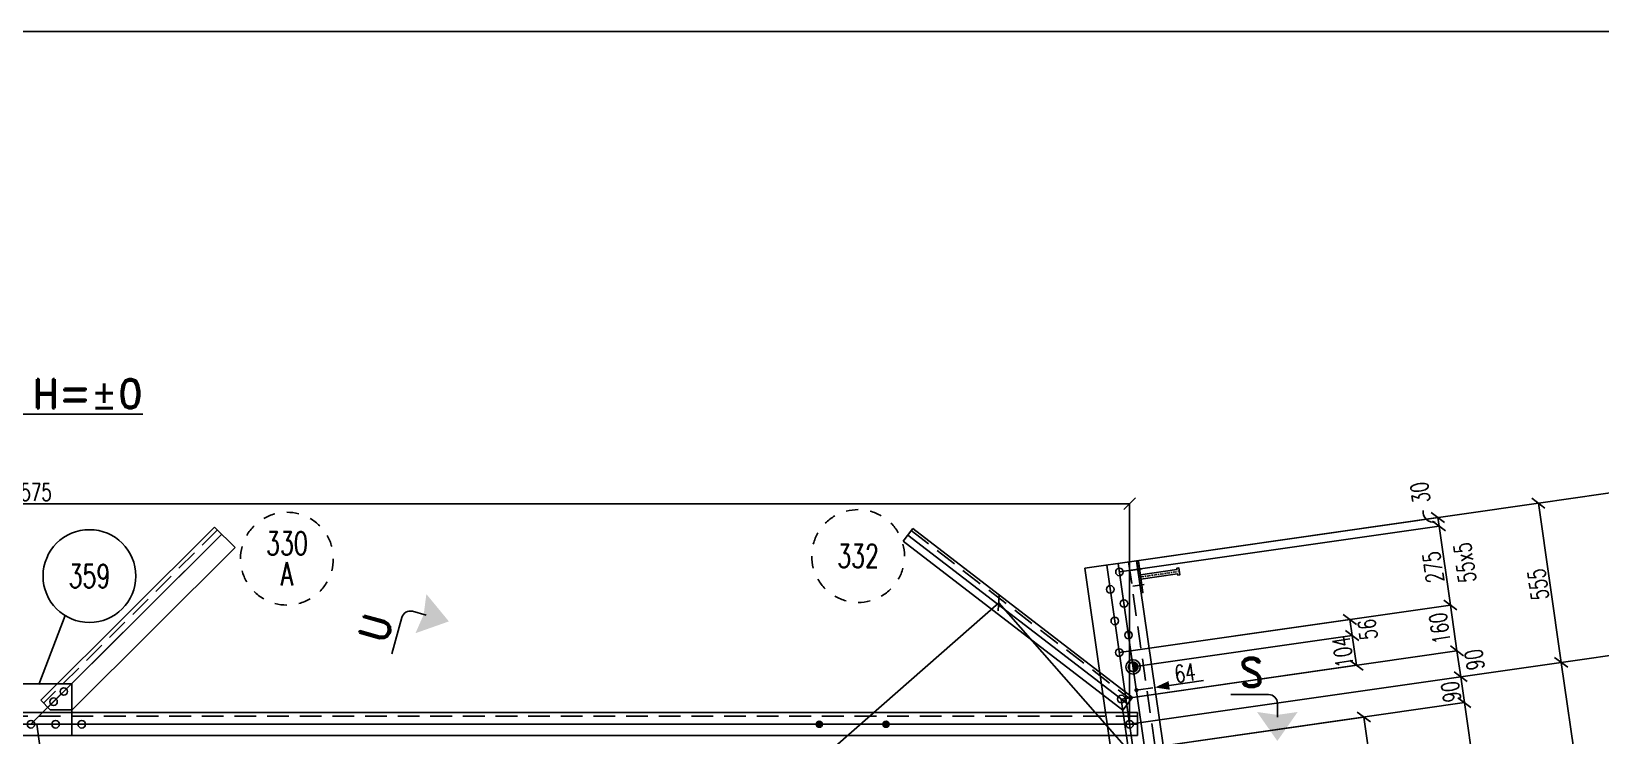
# Model space of a CAD drawing. Extents: x 142141 to 158361, y -133802 to -122322.
# Drawn here: x 147774 to 153183, y -124751 to -122322 of the extents above; entities that cross this region are included whole.
import ezdxf
from ezdxf.enums import TextEntityAlignment as Align

# ---------------------------------------------------------------- set-up
doc = ezdxf.new("R2010")
doc.units = 0
doc.header["$LTSCALE"] = 150
doc.header["$MEASUREMENT"] = 0
doc.linetypes.add('DASHDOT', pattern=[1, 0.5, -0.25, 0, -0.25])
doc.linetypes.add('DASHED', pattern=[0.75, 0.5, -0.25])
doc.layers.get('0').update_dxf_attribs({"linetype": 'CONTINUOUS'})
for name, color, linetype in [('ASSI', 6, 'CONTINUOUS'), ('BOLLINI_1', 7, 'CONTINUOUS'), ('Echelon', 3, 'CONTINUOUS'), ('FORI', 2, 'CONTINUOUS'), ('LINEA_ANG', 2, 'CONTINUOUS'), ('LINEE_PIASTRE', 2, 'CONTINUOUS'), ('LS', 7, 'CONTINUOUS'), ('LSP', 3, 'CONTINUOUS'), ('MZ', 6, 'DASHDOT'), ('QT_MAL', 7, 'CONTINUOUS'), ('QT_MPR', 7, 'CONTINUOUS'), ('QT_MSP', 7, 'CONTINUOUS'), ('TRAT-Y', 7, 'DASHED')]:
    doc.layers.add(name, color=color, linetype=linetype)
doc.styles.add('QUOTE', font='ROMANS8.SHX', dxfattribs={"width": 0.7})
doc.styles.add('RD', font='ROMAND8.SHX', dxfattribs={"width": 0.7})
doc.styles.add('RQL', font='ROMANS8.SHX', dxfattribs={"width": 0.7})
doc.styles.add('RS', font='ROMANS8.shx', dxfattribs={"width": 0.7})
doc.styles.get("Standard").update_dxf_attribs({"font": 'ROMANS8.SHX', "width": 0.7})
doc.dimstyles.new('FRECCE1', dxfattribs={"dimtxt": 60, "dimasz": 6.6667, "dimexe": 0, "dimexo": 0, "dimgap": 1, "dimtad": 1, "dimzin": 0, "dimdsep": 46, "dimtxsty": 'RS', "dimblk1": 'QUOTP', "dimblk2": 'QUOTF', "dimsah": 1, "dimcen": 0, "dimclrd": 2, "dimclre": 2, "dimclrt": 7, "dimadec": 0, "dimazin": 0, "dimtfac": 1, "dimtix": 1, "dimtmove": 2, "dimatfit": 3, "dimldrblk": 'QUOTP', "dimfxl": 1, "dimtolj": 1, "dimtzin": 0, "dimarcsym": 0})
doc.dimstyles.new('TRATTO', dxfattribs={"dimscale": 0, "dimtxt": 60, "dimasz": 40, "dimexe": 0, "dimexo": 0, "dimgap": 10, "dimtad": 1, "dimrnd": 0.5, "dimdsep": 46, "dimtxsty": 'RS', "dimblk1": 'OBLIQUE', "dimblk2": 'OBLIQUE', "dimsah": 1, "dimcen": 0.09, "dimclrd": 2, "dimclre": 2, "dimclrt": 7, "dimadec": 0, "dimazin": 0, "dimtfac": 1, "dimtix": 1, "dimtmove": 2, "dimatfit": 3, "dimfxl": 1, "dimtolj": 1, "dimtzin": 0, "dimarcsym": 0})

# ---------------------------------------------------------------- blocks, each defined once
blk = doc.blocks.new('16')
blk.add_circle((0, 0), 1)
blk = doc.blocks.new('ASSE98')
blk.add_line((0, 0), (1, 0))
at = {"color": 7, "style": 'QUOTE', "width": 0.5, "flags": 1}
for tag, p in [('TI', (1.38308, 6.82731)), ('DI_S', (1.38308, 6.42178)), ('D_S', (1.38308, 6.02092)), ('E_S', (1.38308, 5.68065)), ('NFORI', (1.36454, 5.29792)), ('ALAR', (1.36349, 4.93246)), ('FAM', (1.3775, 4.54645)), ('ALA', (1.38308, 4.19257)), ('DISP2', (1.38308, 3.84971)), ('DISP1', (1.38308, 3.50686)), ('PINZAF', (1.38308, 3.164)), ('PINZAI', (1.38308, 2.82114)), ('TRP', (1.38308, 2.47829)), ('NP', (1.38308, 2.13543)), ('SV', (1.38308, 1.79257)), ('PESO', (1.38308, 1.44971)), ('QUA', (1.38308, 1.10686)), ('LUN', (1.38308, 0.764)), ('PROF', (1.38308, 0.42114)), ('POS', (1.38308, 0.07829))]:
    blk.add_attdef(tag, p, '', height=0.2, dxfattribs=at)
at = {"color": 7, "flags": 1}
for tag, p in [('LAV1', (3.07431, 6.82847)), ('LAV2', (3.07431, 6.49513)), ('LAV3', (3.07431, 6.1618)), ('LAV4', (3.07431, 5.82847)), ('LAV5', (3.07431, 5.49513)), ('LAV6', (3.07431, 5.1618)), ('LAV7', (3.07431, 4.82847)), ('LAV8', (3.07431, 4.49513)), ('LAV9', (3.07431, 4.1618)), ('LAV10', (3.07431, 3.82847))]:
    blk.add_attdef(tag, p, '', height=0.2, dxfattribs=at)
blk = doc.blocks.new('P20')
at = {"color": 0}
for p, q in [((0, 0.98), (0.02, 1)), ((0, 0.94), (0.06, 1)), ((1, -0.01), (0, 0.99)), ((0, 0.89), (0.1, 0.99)), ((0, 0.85), (0.14, 0.99)), ((0, 0.8), (0.18, 0.98)), ((0, 0.76), (0.22, 0.98)), ((0, 0.71), (0.25, 0.97)), ((0, 0.67), (0.29, 0.96)), ((1, -0.05), (0, 0.95)), ((0, 0.62), (0.32, 0.95)), ((0, 0.58), (0.36, 0.93)), ((0, 0.53), (0.39, 0.92)), ((0, 0.49), (0.42, 0.91)), ((1, -0.09), (0, 0.9)), ((0, 0.44), (0.45, 0.89)), ((0, 0.4), (0.48, 0.88)), ((0.99, -0.13), (0, 0.86)), ((0, 0.35), (0.51, 0.86)), ((0, 0.31), (0.54, 0.84)), ((0, 0.26), (0.56, 0.83)), ((0.99, -0.17), (0, 0.81)), ((0, 0.22), (0.59, 0.81)), ((0, 0.17), (0.61, 0.79)), ((0.98, -0.21), (0, 0.77)), ((0, 0.13), (0.64, 0.77)), ((0, 0.08), (0.66, 0.75)), ((0, 0.04), (0.69, 0.73)), ((0.97, -0.25), (0, 0.72)), ((0, -0.01), (0.71, 0.7)), ((0.96, -0.28), (0, 0.68)), ((0, -0.05), (0.73, 0.68)), ((0, -0.1), (0.75, 0.66)), ((0.95, -0.32), (0, 0.63)), ((0, -0.14), (0.77, 0.63)), ((0, -0.19), (0.79, 0.61)), ((0.94, -0.35), (0, 0.59)), ((0, -0.23), (0.81, 0.58)), ((0, -0.28), (0.83, 0.56)), ((0.92, -0.38), (0, 0.54)), ((0, -0.32), (0.85, 0.53)), ((0.91, -0.41), (0, 0.5)), ((0, -0.36), (0.87, 0.5)), ((0, -0.41), (0.88, 0.47)), ((0.9, -0.44), (0, 0.45)), ((0, -0.45), (0.9, 0.44)), ((0.88, -0.47), (0, 0.41)), ((0, -0.5), (0.91, 0.41)), ((0, -0.54), (0.92, 0.38)), ((0.87, -0.5), (0, 0.36)), ((0, -0.59), (0.94, 0.35)), ((0.85, -0.53), (0, 0.32)), ((0, -0.63), (0.95, 0.31)), ((0, -0.68), (0.96, 0.28)), ((0.83, -0.56), (0, 0.27)), ((0, -0.72), (0.97, 0.25)), ((0.81, -0.58), (0, 0.23)), ((0, -0.77), (0.98, 0.21)), ((0.79, -0.61), (0, 0.18)), ((0, -0.81), (0.99, 0.17)), ((0.77, -0.63), (0, 0.14)), ((0, -0.86), (0.99, 0.13)), ((0.75, -0.66), (0, 0.09)), ((0, -0.9), (1, 0.09)), ((0.73, -0.68), (0, 0.05)), ((0, -0.95), (1, 0.05)), ((0.71, -0.7), (0, 0.01)), ((0, -0.99), (1, 0.01)), ((1, 0.04), (0.04, 1)), ((1, 0.09), (0.09, 1)), ((0.99, 0.14), (0.14, 0.99)), ((0.98, 0.19), (0.19, 0.98)), ((0.97, 0.25), (0.25, 0.97)), ((0.95, 0.31), (0.31, 0.95)), ((0.92, 0.38), (0.38, 0.92)), ((0.88, 0.47), (0.47, 0.88)), ((0.81, 0.59), (0.59, 0.81)), ((0.69, -0.73), (0, -0.04)), ((0.66, -0.75), (0, -0.08)), ((0.64, -0.77), (0, -0.13)), ((0.61, -0.79), (0, -0.17)), ((0.59, -0.81), (0, -0.22)), ((0.56, -0.83), (0, -0.26)), ((0.54, -0.84), (0, -0.31)), ((0.51, -0.86), (0, -0.35)), ((0.48, -0.88), (0, -0.4)), ((0.45, -0.89), (0, -0.44)), ((0.42, -0.91), (0, -0.49)), ((0.39, -0.92), (0, -0.53)), ((0.36, -0.93), (0, -0.58)), ((0.32, -0.95), (0, -0.62)), ((0.29, -0.96), (0, -0.67)), ((0.25, -0.97), (0, -0.71)), ((0.22, -0.98), (0, -0.76)), ((0.18, -0.98), (0, -0.8)), ((0.14, -0.99), (0, -0.85)), ((0.1, -0.99), (0, -0.89)), ((0.04, -1), (1, -0.04)), ((0.09, -1), (1, -0.09)), ((0.14, -0.99), (0.99, -0.14)), ((0.19, -0.98), (0.98, -0.19)), ((0.25, -0.97), (0.97, -0.25)), ((0.31, -0.95), (0.95, -0.31)), ((0.38, -0.92), (0.92, -0.38)), ((0.47, -0.88), (0.88, -0.47)), ((0.59, -0.81), (0.81, -0.59))]:
    blk.add_line(p, q, dxfattribs=at)
for radius in [1.5, 1]:
    blk.add_circle((0, 0), radius)
blk = doc.blocks.new('A$C6E393FD9')
at = {"layer": 'Echelon'}
blk.add_lwpolyline([(2.5, 0), (0, 19.8), (168.6, 41.4), (167.9, 47.2), (177.8, 48.5), (181.8, 17.1), (171.9, 15.8), (171.2, 21.6), (2.5, 0)], close=True, dxfattribs=at)
at = {"layer": 'MZ', "ltscale": 0.2}
blk.add_line((1.3, 9.9), (179.8, 32.8), dxfattribs=at)
blk = doc.blocks.new('QUOTP')
at = {"layer": 'ASSI', "color": 2, "const_width": 1.07}
blk.add_lwpolyline([(-0.53, 0, 1), (0.53, 0, 1)], format="xyb", close=True, dxfattribs=at)
blk = doc.blocks.new('QUOTF')
at = {"layer": 'LS', "color": 2}
blk.add_line((7.5, 0), (25.5, 0), dxfattribs=at)
blk.add_solid([(7.5, 2.25), (0, 0), (7.5, -2.25)], dxfattribs=at)
blk = doc.blocks.new('*D135')
at = {"layer": 'QT_MAL', "color": 2, "lineweight": -2, "transparency": 16777216}
for p, q in [((151583.2, -124593.7), (151583.2, -124593.7)), ((151589.8, -124592.7), (151640, -124585.5)), ((151646.6, -124584.6), (151646.6, -124584.6))]:
    blk.add_line(p, q, dxfattribs=at)
at = {"layer": 'QT_MAL', "color": 2, "lineweight": -2, "transparency": 16777216, "xscale": 6.6667, "yscale": 6.6667, "zscale": 6.6667}
for name, p, rotation in [('QUOTF', (151646.6, -124584.6), 8.166139302354292), ('QUOTP', (151583.2, -124593.7), 188.1661393023543)]:
    blk.add_blockref(name, p, dxfattribs=dict(at, rotation=rotation))
at = {"layer": 'QT_MAL', "color": 7, "transparency": 16777216, "insert": (151750.8, -124534.7), "char_height": 60, "attachment_point": 5, "rotation": 8.1661, "style": 'RS'}
blk.add_mtext('\\A1;64', dxfattribs=at)
blk = doc.blocks.new('_OBLIQUE')
at = {"color": 0, "linetype": 'ByBlock'}
blk.add_line((-0.5, -0.5), (0.5, 0.5), dxfattribs=at)
blk = doc.blocks.new('*D19')
at = {"layer": 'QT_MPR', "color": 2, "lineweight": -2, "transparency": 16777216}
for p, q in [((151559.7, -124711.4), (153047.5, -124497.9)), ((153047.5, -124497.9), (153264.6, -126011.3)), ((151761, -126227.1), (153264.6, -126011.3))]:
    blk.add_line(p, q, dxfattribs=at)
at = {"layer": 'QT_MPR', "color": 2, "lineweight": -2, "transparency": 16777216, "xscale": 40, "yscale": 40, "zscale": 40}
for p, rotation in [((153047.5, -124497.9), 98.1661393023543), ((153264.6, -126011.3), 278.1661393023543)]:
    blk.add_blockref('_OBLIQUE', p, dxfattribs=dict(at, rotation=rotation))
at = {"layer": 'QT_MPR', "color": 7, "transparency": 16777216, "insert": (153116.4, -125260.3), "char_height": 60, "attachment_point": 5, "rotation": 98.1661, "style": 'RS'}
blk.add_mtext('\\A1;1529', dxfattribs=at)
blk = doc.blocks.new('*D21')
at = {"layer": 'QT_MPR', "color": 2, "lineweight": -2, "transparency": 16777216}
for p, q in [((151524.7, -124186.2), (152626.5, -124028.1)), ((151583.9, -124147.8), (152622.2, -123998.8)), ((152622.2, -123998.8), (152626.5, -124028.1))]:
    blk.add_line(p, q, dxfattribs=at)
at = {"layer": 'QT_MPR', "color": 2, "lineweight": -2, "transparency": 16777216, "xscale": 40, "yscale": 40, "zscale": 40}
for p, rotation in [((152622.2, -123998.8), 98.1661393023543), ((152626.5, -124028.1), 278.1661393023543)]:
    blk.add_blockref('_OBLIQUE', p, dxfattribs=dict(at, rotation=rotation))
at = {"layer": 'QT_MPR', "color": 7, "transparency": 16777216, "insert": (152561.6, -123912.5), "char_height": 60, "attachment_point": 5, "rotation": 98.1661, "style": 'RS'}
blk.add_mtext('\\A1;30', dxfattribs=at)
blk = doc.blocks.new('*D22')
at = {"layer": 'QT_MPR', "color": 2, "lineweight": -2, "transparency": 16777216}
for p, q in [((151524.7, -124186.2), (152626.5, -124028.1)), ((152626.5, -124028.1), (152665.5, -124300.3)), ((151524.2, -124464.1), (152665.5, -124300.3))]:
    blk.add_line(p, q, dxfattribs=at)
at = {"layer": 'QT_MPR', "color": 2, "lineweight": -2, "transparency": 16777216, "xscale": 40, "yscale": 40, "zscale": 40}
for p, rotation in [((152626.5, -124028.1), 98.1661393023543), ((152665.5, -124300.3), 278.1661393023543)]:
    blk.add_blockref('_OBLIQUE', p, dxfattribs=dict(at, rotation=rotation))
at = {"layer": 'QT_MPR', "color": 7, "transparency": 16777216, "insert": (152715.3, -124154.3), "char_height": 60, "attachment_point": 5, "rotation": 98.1661, "style": 'RS'}
blk.add_mtext('\\A1;55x5', dxfattribs=at)
blk = doc.blocks.new('*D23')
at = {"layer": 'QT_MPR', "color": 2, "lineweight": -2, "transparency": 16777216}
for p, q in [((151524.7, -124186.2), (152626.5, -124028.1)), ((152626.5, -124028.1), (152665.5, -124300.3)), ((151524.2, -124464.1), (152665.5, -124300.3))]:
    blk.add_line(p, q, dxfattribs=at)
at = {"layer": 'QT_MPR', "color": 2, "lineweight": -2, "transparency": 16777216, "xscale": 40, "yscale": 40, "zscale": 40}
for p, rotation in [((152626.5, -124028.1), 98.1661393023543), ((152665.5, -124300.3), 278.1661393023543)]:
    blk.add_blockref('_OBLIQUE', p, dxfattribs=dict(at, rotation=rotation))
at = {"layer": 'QT_MPR', "color": 7, "transparency": 16777216, "insert": (152606.4, -124169.9), "char_height": 60, "attachment_point": 5, "rotation": 98.1661, "style": 'RS'}
blk.add_mtext('\\A1;275', dxfattribs=at)
blk = doc.blocks.new('*D24')
at = {"layer": 'QT_MPR', "color": 2, "lineweight": -2, "transparency": 16777216}
for p, q in [((151524.2, -124464.1), (152665.5, -124300.3)), ((152665.5, -124300.3), (152688.2, -124458.5)), ((151531.1, -124624.6), (152688.2, -124458.5))]:
    blk.add_line(p, q, dxfattribs=at)
at = {"layer": 'QT_MPR', "color": 2, "lineweight": -2, "transparency": 16777216, "xscale": 40, "yscale": 40, "zscale": 40}
for p, rotation in [((152665.5, -124300.3), 98.1661393023543), ((152688.2, -124458.5), 278.1661393023543)]:
    blk.add_blockref('_OBLIQUE', p, dxfattribs=dict(at, rotation=rotation))
at = {"layer": 'QT_MPR', "color": 7, "transparency": 16777216, "insert": (152628.7, -124380.7), "char_height": 60, "attachment_point": 5, "rotation": 98.1661, "style": 'RS'}
blk.add_mtext('\\A1;160', dxfattribs=at)
blk = doc.blocks.new('*D25')
at = {"layer": 'QT_MPR', "color": 2, "lineweight": -2, "transparency": 16777216}
for p, q in [((151531.1, -124624.6), (152688.2, -124458.5)), ((152688.2, -124458.5), (152701, -124547.6)), ((151559.7, -124711.4), (152701, -124547.6))]:
    blk.add_line(p, q, dxfattribs=at)
at = {"layer": 'QT_MPR', "color": 2, "lineweight": -2, "transparency": 16777216, "xscale": 40, "yscale": 40, "zscale": 40}
for p, rotation in [((152688.2, -124458.5), 98.1661393023543), ((152701, -124547.6), 278.1661393023543)]:
    blk.add_blockref('_OBLIQUE', p, dxfattribs=dict(at, rotation=rotation))
at = {"layer": 'QT_MPR', "color": 7, "transparency": 16777216, "insert": (152748.8, -124488.7), "char_height": 60, "attachment_point": 5, "rotation": 98.1661, "style": 'RS'}
blk.add_mtext('\\A1;90', dxfattribs=at)
blk = doc.blocks.new('*D26')
at = {"layer": 'QT_MPR', "color": 2, "lineweight": -2, "transparency": 16777216}
for p, q in [((151559.7, -124711.4), (152701, -124547.6)), ((152701, -124547.6), (152713.8, -124636.7)), ((151556.6, -124802.8), (152713.8, -124636.7))]:
    blk.add_line(p, q, dxfattribs=at)
at = {"layer": 'QT_MPR', "color": 2, "lineweight": -2, "transparency": 16777216, "xscale": 40, "yscale": 40, "zscale": 40}
for p, rotation in [((152701, -124547.6), 98.1661393023543), ((152713.8, -124636.7), 278.1661393023543)]:
    blk.add_blockref('_OBLIQUE', p, dxfattribs=dict(at, rotation=rotation))
at = {"layer": 'QT_MPR', "color": 7, "transparency": 16777216, "insert": (152667.7, -124599.3), "char_height": 60, "attachment_point": 5, "rotation": 98.1661, "style": 'RS'}
blk.add_mtext('\\A1;90', dxfattribs=at)
blk = doc.blocks.new('*D27')
at = {"layer": 'QT_MPR', "color": 2, "lineweight": -2, "transparency": 16777216}
for p, q in [((151556.6, -124802.8), (152713.8, -124636.7)), ((152713.8, -124636.7), (152918.2, -126061)), ((151761, -126227.1), (152918.2, -126061))]:
    blk.add_line(p, q, dxfattribs=at)
at = {"layer": 'QT_MPR', "color": 2, "lineweight": -2, "transparency": 16777216, "xscale": 40, "yscale": 40, "zscale": 40}
for p, rotation in [((152713.8, -124636.7), 98.1661393023543), ((152918.2, -126061), 278.1661393023543)]:
    blk.add_blockref('_OBLIQUE', p, dxfattribs=dict(at, rotation=rotation))
at = {"layer": 'QT_MPR', "color": 7, "transparency": 16777216, "insert": (152776.4, -125354.5), "char_height": 60, "attachment_point": 5, "rotation": 98.1661, "style": 'RS'}
blk.add_mtext('\\A1;1439', dxfattribs=at)
blk = doc.blocks.new('*D33')
at = {"layer": 'QT_MSP', "color": 2, "lineweight": -2, "transparency": 16777216}
for p, q in [((151524.2, -124464.1), (152319.1, -124350)), ((152319.1, -124350), (152327, -124405.3)), ((151571.7, -124513.7), (152327, -124405.3))]:
    blk.add_line(p, q, dxfattribs=at)
at = {"layer": 'QT_MSP', "color": 2, "lineweight": -2, "transparency": 16777216, "xscale": 40, "yscale": 40, "zscale": 40}
for p, rotation in [((152319.1, -124350), 98.1661393023543), ((152327, -124405.3), 278.1661393023543)]:
    blk.add_blockref('_OBLIQUE', p, dxfattribs=dict(at, rotation=rotation))
at = {"layer": 'QT_MSP', "color": 7, "transparency": 16777216, "insert": (152380.6, -124384.8), "char_height": 60, "attachment_point": 5, "rotation": 98.1661, "style": 'RS'}
blk.add_mtext('\\A1;56', dxfattribs=at)
blk = doc.blocks.new('*D34')
at = {"layer": 'QT_MSP', "color": 2, "lineweight": -2, "transparency": 16777216}
for p, q in [((151571.7, -124513.7), (152327, -124405.3)), ((152327, -124405.3), (152341.8, -124508.2)), ((151531.1, -124624.6), (152341.8, -124508.2))]:
    blk.add_line(p, q, dxfattribs=at)
at = {"layer": 'QT_MSP', "color": 2, "lineweight": -2, "transparency": 16777216, "xscale": 40, "yscale": 40, "zscale": 40}
for p, rotation in [((152327, -124405.3), 98.1661393023543), ((152341.8, -124508.2), 278.1661393023543)]:
    blk.add_blockref('_OBLIQUE', p, dxfattribs=dict(at, rotation=rotation))
at = {"layer": 'QT_MSP', "color": 7, "transparency": 16777216, "insert": (152294.8, -124462.5), "char_height": 60, "attachment_point": 5, "rotation": 98.1661, "style": 'RS'}
blk.add_mtext('\\A1;104', dxfattribs=at)
blk = doc.blocks.new('*D35')
at = {"layer": 'QT_MSP', "color": 2, "lineweight": -2, "transparency": 16777216}
for p, q in [((151556.6, -124802.8), (152367.3, -124686.4)), ((152367.3, -124686.4), (152409.4, -124979.4)), ((151654.1, -125087.8), (152409.4, -124979.4))]:
    blk.add_line(p, q, dxfattribs=at)
at = {"layer": 'QT_MSP', "color": 2, "lineweight": -2, "transparency": 16777216, "xscale": 40, "yscale": 40, "zscale": 40}
for p, rotation in [((152367.3, -124686.4), 98.1661393023543), ((152409.4, -124979.4), 278.1661393023543)]:
    blk.add_blockref('_OBLIQUE', p, dxfattribs=dict(at, rotation=rotation))
at = {"layer": 'QT_MSP', "color": 7, "transparency": 16777216, "insert": (152348.8, -124838.6), "char_height": 60, "attachment_point": 5, "rotation": 98.1661, "style": 'RS'}
blk.add_mtext('\\A1;296', dxfattribs=at)
blk = doc.blocks.new('*D40')
at = {"layer": 'LS', "color": 2, "lineweight": -2, "transparency": 16777216}
for p, q in [((151583.9, -124147.8), (152968.7, -123949.1)), ((153047.5, -124497.9), (152968.7, -123949.1)), ((151559.7, -124711.4), (153047.5, -124497.9))]:
    blk.add_line(p, q, dxfattribs=at)
at = {"layer": 'LS', "color": 2, "lineweight": -2, "transparency": 16777216, "xscale": 40, "yscale": 40, "zscale": 40}
for p, rotation in [((152968.7, -123949.1), 98.1661393023543), ((153047.5, -124497.9), 278.1661393023543)]:
    blk.add_blockref('_OBLIQUE', p, dxfattribs=dict(at, rotation=rotation))
at = {"layer": 'LS', "color": 7, "transparency": 16777216, "insert": (152968.5, -124229.2), "char_height": 60, "attachment_point": 5, "rotation": 98.1661, "style": 'RS'}
blk.add_mtext('\\A1;555', dxfattribs=at)
blk = doc.blocks.new('*D69')
at = {"layer": 'QT_MPR', "color": 2, "lineweight": -2, "transparency": 16777216}
for p, q in [((149507.3, -125697.9), (151108.6, -124292.4)), ((151556.6, -124802.8), (151108.6, -124292.4)), ((149971.8, -126227.1), (149507.3, -125697.9))]:
    blk.add_line(p, q, dxfattribs=at)
at = {"layer": 'QT_MPR', "color": 2, "lineweight": -2, "transparency": 16777216, "xscale": 40, "yscale": 40, "zscale": 40}
for p, rotation in [((151108.6, -124292.4), 41.27462659253668), ((149507.3, -125697.9), 221.2746265925367)]:
    blk.add_blockref('_OBLIQUE', p, dxfattribs=dict(at, rotation=rotation))
at = {"layer": 'QT_MPR', "color": 7, "transparency": 16777216, "insert": (150281.6, -124965.1), "char_height": 60, "attachment_point": 5, "rotation": 41.2746, "style": 'RS'}
blk.add_mtext('\\A1;2131', dxfattribs=at)
blk = doc.blocks.new('xxx')
blk.add_circle((0, 0), 8)
at = {"color": 3, "style": 'RQL', "width": 0.7}
blk.add_attdef('POS', text='', height=4, dxfattribs=at).set_placement((0, 0), align=Align.MIDDLE)
at = {"style": 'RQL', "width": 0.7, "flags": 1}
for tag, p in [('POS1', (-0.39, -5.42)), ('TIPO', (-0.39, -8.66))]:
    blk.add_attdef(tag, p, '', height=2, dxfattribs=at)
blk = doc.blocks.new('*D71')
at = {"layer": 'LS', "color": 2, "lineweight": -2, "transparency": 16777216}
for p, q in [((143985.2, -124711.4), (143985.2, -123951)), ((143985.2, -123951), (151559.7, -123951)), ((151559.7, -124711.4), (151559.7, -123951))]:
    blk.add_line(p, q, dxfattribs=at)
at = {"layer": 'LS', "color": 2, "lineweight": -2, "transparency": 16777216, "xscale": 40, "yscale": 40, "zscale": 40, "rotation": 180}
blk.add_blockref('_OBLIQUE', (143985.2, -123951), dxfattribs=at)
at = {"layer": 'LS', "color": 2, "lineweight": -2, "transparency": 16777216, "xscale": 40, "yscale": 40, "zscale": 40}
blk.add_blockref('_OBLIQUE', (151559.7, -123951), dxfattribs=at)
at = {"layer": 'LS', "color": 7, "transparency": 16777216, "insert": (147772.4, -123911), "char_height": 60, "attachment_point": 5, "style": 'RS'}
blk.add_mtext('\\A1;7575', dxfattribs=at)
blk = doc.blocks.new('zzz')
at = {"linetype": 'Continuous'}
for start, end in [(120, 135), (90, 105), (60, 75), (30, 45), (150, 165), (180, 195), (0, 15), (330, 345), (210, 225), (240, 255), (270, 285), (300, 315)]:
    blk.add_arc((0, 0), 8, start, end, dxfattribs=at)
at = {"color": 3, "style": 'RQL', "width": 0.7}
blk.add_attdef('POS1', text='', height=4, dxfattribs=at).set_placement((0, 0), align=Align.MIDDLE)
at = {"style": 'RQL', "width": 0.7, "flags": 1}
blk.add_attdef('TIPO', (0, -8), '', height=3, dxfattribs=at)
blk = doc.blocks.new('www')
at = {"linetype": 'Continuous'}
for start, end in [(120, 135), (90, 105), (60, 75), (30, 45), (150, 165), (180, 195), (0, 15), (330, 345), (210, 225), (240, 255), (270, 285), (300, 315)]:
    blk.add_arc((0, 0), 8, start, end, dxfattribs=at)
at = {"color": 3, "style": 'RQL', "width": 0.7}
for tag, p in [('POS3', (0, 0.65)), ('POS2', (0, -4.63))]:
    blk.add_attdef(tag, text='', height=4, dxfattribs=at).set_placement(p, align=Align.CENTER)
at = {"style": 'RQL', "width": 0.7, "flags": 1}
blk.add_attdef('TIPO', text='', height=3, dxfattribs=at).set_placement((0, 0), align=Align.MIDDLE_CENTER)
blk = doc.blocks.new('12')
at = {"color": 0}
for p, q in [((-1, 0.06), (-0.06, 1)), ((-1, 0.01), (-0.01, 1)), ((-1, -0.03), (0.03, 1)), ((-1, -0.07), (0.07, 1)), ((0.09, -1), (-1, 0.09)), ((0.05, -1), (-1, 0.05)), ((0, -1), (-1, 0)), ((-0.99, 0.16), (-0.16, 0.99)), ((-0.99, 0.11), (-0.11, 0.99)), ((-0.99, -0.11), (0.11, 0.99)), ((-0.99, -0.15), (0.15, 0.99)), ((0.17, -0.99), (-0.99, 0.17)), ((0.13, -0.99), (-0.99, 0.13)), ((-0.98, 0.22), (-0.22, 0.98)), ((-0.98, -0.19), (0.19, 0.98)), ((0.21, -0.98), (-0.98, 0.21)), ((-0.97, -0.23), (0.23, 0.97)), ((0.24, -0.97), (-0.97, 0.24)), ((-0.96, 0.28), (-0.28, 0.96)), ((-0.96, -0.27), (0.27, 0.96)), ((0.28, -0.96), (-0.96, 0.28)), ((-0.95, -0.3), (0.3, 0.95)), ((0.31, -0.95), (-0.95, 0.31)), ((-0.94, 0.34), (-0.34, 0.94)), ((-0.94, -0.33), (0.33, 0.94)), ((0.35, -0.94), (-0.94, 0.35)), ((-0.93, -0.37), (0.37, 0.93)), ((0.38, -0.93), (-0.93, 0.38)), ((-0.92, -0.4), (0.4, 0.92)), ((-0.91, 0.42), (-0.42, 0.91)), ((0.41, -0.91), (-0.91, 0.41)), ((-0.9, -0.43), (0.43, 0.9)), ((0.44, -0.9), (-0.9, 0.44)), ((-0.89, -0.46), (0.46, 0.89)), ((0.47, -0.88), (-0.88, 0.47)), ((-0.87, -0.49), (0.49, 0.87)), ((0.5, -0.87), (-0.87, 0.5)), ((-0.86, 0.52), (-0.52, 0.86)), ((-0.86, -0.52), (0.52, 0.86)), ((0.53, -0.85), (-0.85, 0.53)), ((-0.84, -0.54), (0.54, 0.84)), ((0.55, -0.83), (-0.83, 0.55)), ((-0.82, -0.57), (0.57, 0.82)), ((0.58, -0.81), (-0.81, 0.58)), ((-0.8, -0.6), (0.6, 0.8)), ((0.61, -0.79), (-0.79, 0.61)), ((-0.78, -0.62), (0.62, 0.78)), ((0.63, -0.78), (-0.78, 0.63)), ((-0.76, -0.65), (0.65, 0.76)), ((0.66, -0.75), (-0.75, 0.66)), ((-0.74, -0.67), (0.67, 0.74)), ((0.68, -0.73), (-0.73, 0.68)), ((-0.72, -0.69), (0.69, 0.72)), ((0.7, -0.71), (-0.71, 0.7)), ((-0.7, -0.72), (0.72, 0.7)), ((0.73, -0.69), (-0.69, 0.73)), ((0.75, -0.67), (-0.67, 0.75)), ((-0.67, -0.74), (0.74, 0.67)), ((-0.65, -0.76), (0.76, 0.65)), ((0.77, -0.64), (-0.64, 0.77)), ((-0.63, -0.78), (0.78, 0.63)), ((0.79, -0.62), (-0.62, 0.79)), ((-0.6, -0.8), (0.8, 0.6)), ((0.81, -0.59), (-0.59, 0.81)), ((-0.57, -0.82), (0.82, 0.57)), ((0.83, -0.56), (-0.56, 0.83)), ((-0.55, -0.84), (0.84, 0.55)), ((0.84, -0.54), (-0.54, 0.84)), ((-0.52, -0.85), (0.85, 0.52)), ((0.86, -0.51), (-0.51, 0.86)), ((-0.49, -0.87), (0.87, 0.49)), ((0.88, -0.48), (-0.48, 0.88)), ((-0.46, -0.89), (0.89, 0.46)), ((0.89, -0.45), (-0.45, 0.89)), ((-0.43, -0.9), (0.9, 0.43)), ((0.91, -0.42), (-0.42, 0.91)), ((-0.4, -0.92), (0.92, 0.4)), ((0.92, -0.39), (-0.39, 0.92)), ((-0.37, -0.93), (0.93, 0.37)), ((0.93, -0.36), (-0.36, 0.93)), ((-0.34, -0.94), (0.94, 0.34)), ((0.95, -0.33), (-0.33, 0.95)), ((-0.3, -0.95), (0.95, 0.3)), ((0.96, -0.29), (-0.29, 0.96)), ((-0.27, -0.96), (0.96, 0.27)), ((0.97, -0.26), (-0.26, 0.97)), ((-0.23, -0.97), (0.97, 0.23)), ((0.98, -0.22), (-0.22, 0.98)), ((-0.2, -0.98), (0.98, 0.2)), ((0.98, -0.18), (-0.18, 0.98)), ((-0.16, -0.99), (0.99, 0.16)), ((0.99, -0.14), (-0.14, 0.99)), ((-0.12, -0.99), (0.99, 0.12)), ((0.99, -0.1), (-0.1, 0.99)), ((-0.08, -1), (1, 0.08)), ((1, -0.06), (-0.06, 1)), ((-0.04, -1), (1, 0.04)), ((1, -0.02), (-0.02, 1)), ((1, 0.02), (0.02, 1)), ((1, 0.07), (0.07, 1)), ((0.99, 0.12), (0.12, 0.99)), ((0.98, 0.17), (0.17, 0.98)), ((0.97, 0.23), (0.23, 0.97)), ((0.96, 0.29), (0.29, 0.96)), ((0.93, 0.36), (0.36, 0.93)), ((0.9, 0.44), (0.44, 0.9)), ((0.84, 0.55), (0.55, 0.84)), ((-0.04, -1), (-1, -0.04)), ((-0.09, -1), (-1, -0.09)), ((-0.14, -0.99), (-0.99, -0.14)), ((-0.2, -0.98), (-0.98, -0.2)), ((-0.25, -0.97), (-0.97, -0.25)), ((-0.32, -0.95), (-0.95, -0.32)), ((-0.39, -0.92), (-0.92, -0.39)), ((-0.48, -0.88), (-0.88, -0.48)), ((-0.6, -0.8), (-0.8, -0.6)), ((0.01, -1), (1, -0.01)), ((0.05, -1), (1, -0.05)), ((0.1, -0.99), (0.99, -0.1)), ((0.15, -0.99), (0.99, -0.15)), ((0.21, -0.98), (0.98, -0.21)), ((0.27, -0.96), (0.96, -0.27)), ((0.33, -0.94), (0.94, -0.33)), ((0.41, -0.91), (0.91, -0.41)), ((0.5, -0.87), (0.87, -0.5)), ((0.66, -0.75), (0.75, -0.66))]:
    blk.add_line(p, q, dxfattribs=at)
blk.add_circle((0, 0), 1)

msp = doc.modelspace()

# ---------------------------------------------------------------- linework, layer by layer
at = {"layer": 'LINEA_ANG'}
for p, q in [((148405.627, -124031.572), (147805.969, -124628.604)), ((148476.182, -124102.438), (148405.627, -124031.572)), ((150778.878, -124080.348), (150812.401, -124036.744)), ((150812.401, -124036.744), (151569.513, -124618.815)), ((151535.99, -124662.419), (150778.878, -124080.348)), ((147914.217, -124661.942), (148476.182, -124102.438)), ((151405.707, -124173.372), (151583.882, -124147.804)), ((151839.368, -127195.415), (151405.707, -124173.372)), ((151583.882, -124147.804), (152017.542, -127169.847)), ((147805.969, -124628.604), (147839.264, -124661.777)), ((151569.513, -124618.815), (151535.99, -124662.419)), ((151586.691, -124670.393), (143957.691, -124670.393)), ((147914.217, -124661.942), (147839.264, -124661.777)), ((151586.691, -124750.393), (151586.691, -124670.393)), ((143957.691, -124750.393), (151586.691, -124750.393))]:
    msp.add_line(p, q, dxfattribs=at)
at = {"layer": 'LINEE_PIASTRE'}
for p, q in [((147912.922, -124571.634), (147631.922, -124571.634)), ((147912.922, -124752.634), (147912.922, -124571.634))]:
    msp.add_line(p, q, dxfattribs=at)
at = {"layer": 'LS', "color": 2}
for p, q in [((152968.697, -123949.084), (153315.148, -123899.369)), ((153047.452, -124497.901), (153393.903, -124448.186))]:
    msp.add_line(p, q, dxfattribs=at)
at = {"layer": 'LS', "color": 6}
for p, q in [((148411.188, -124075.425), (147772.422, -124711.393)), ((152024.827, -127952.781), (151480.937, -124162.576)), ((152064.422, -127947.099), (151520.531, -124156.895)), ((151562.651, -124180.763), (151602.098, -124175.102)), ((151570.463, -124235.205), (151609.91, -124229.545)), ((147799.767, -124574.065), (147890.653, -124336.967)), ((151531.07, -124624.579), (151761.027, -126227.08)), ((148207.1, -127742.767), (147792.422, -124711.393))]:
    msp.add_line(p, q, dxfattribs=at)
at = {"layer": 'LS', "color": 8}
msp.add_lwpolyline([(142140.931, -122322.455), (142140.931, -133802.455), (154860.931, -133802.455), (154860.931, -132202.455), (158360.931, -132202.455), (158360.931, -122322.455), (142140.931, -122322.455)], close=True, dxfattribs=at)
at = {"layer": 'LS', "color": 2}
msp.add_lwpolyline([(151584.253, -124150.386), (151599.736, -124258.281), (151605.675, -124257.429), (151590.192, -124149.534)], close=True, dxfattribs=at)
at = {"layer": 'LS', "const_width": 2}
msp.add_lwpolyline([(147790.922, -124711.393, 1), (147793.922, -124711.393, 1)], format="xyb", close=True, dxfattribs=at)
at = {"layer": 'LS', "color": 6}
msp.add_arc((152607.433, -123978.167), 36.479, 174.52668, 278.317641, dxfattribs=at)
at = {"layer": 'LSP'}
for p, q in [((149050.965, -124342.868), (149016.165, -124468.123)), ((149134.287, -124334.881), (149087.901, -124321.993)), ((152039.018, -124609.015), (151909.018, -124609.015)), ((152069.018, -124687.158), (152069.018, -124639.015))]:
    msp.add_line(p, q, dxfattribs=at)
for centre, start, end in [((149079.87, -124350.898), 74.473188, 164.473188), ((152039.018, -124639.015), 0, 90)]:
    msp.add_arc(centre, 30, start, end, dxfattribs=at)
for points in [[(149213.156, -124356.793), (149135.544, -124262.579), (149126.441, -124332.701)], [(149213.156, -124356.793), (149098.068, -124397.469), (149126.441, -124332.701)], [(152069.018, -124769.015), (151999.018, -124669.015), (152069.018, -124679.015)], [(152069.018, -124769.015), (152139.018, -124669.015), (152069.018, -124679.015)]]:
    msp.add_solid(points, dxfattribs=at)
at = {"layer": 'TRAT-Y'}
for p, q in [((148415.505, -124041.494), (147815.846, -124638.525)), ((150806.915, -124043.879), (151564.027, -124625.951)), ((151556.166, -124151.781), (151989.826, -127173.825)), ((151586.691, -124683.393), (143957.691, -124683.393))]:
    msp.add_line(p, q, dxfattribs=at)

# ---------------------------------------------------------------- block references
at = {"layer": 'ASSI'}
for p, xscale, rotation in [((148430.321, -124056.375), 846, 224.8742435435794), ((151552.475, -124641.035), 955, 142.4467440310793)]:
    msp.add_blockref('ASSE98', p, dxfattribs=dict(at, xscale=xscale, rotation=rotation))
ref = msp.add_blockref('ASSE98', (152017.542, -127169.847), dxfattribs=dict(at, xscale=3053, zscale=3053, rotation=98.16613930235431))
ref.add_attrib('PROF', 'L180x16', (154988.516, -124527.049), dxfattribs={"layer": '0', "color": 2, "height": 70, "style": 'QUOTE', "width": 0.7})
ref.add_attrib('LUN', '3053', (155591.383, -124527.049), dxfattribs={"layer": '0', "color": 2, "height": 70, "style": 'QUOTE', "width": 0.7})
ref.add_attrib('SV', 'Lg.', (155437.25, -124527.049), dxfattribs={"layer": '0', "color": 2, "height": 70, "style": 'QUOTE', "width": 0.7})
at = {"layer": 'ASSI', "xscale": 7629.000000000001, "zscale": 7629.000000000001, "rotation": 180}
msp.add_blockref('ASSE98', (151586.691, -124711.393), dxfattribs=at)
at = {"layer": 'BOLLINI_1'}
ref = msp.add_blockref('xxx', (147974.175, -124200.497), dxfattribs=dict(at, xscale=-20, yscale=20, zscale=20))
ref.add_attrib('POS', '359', dxfattribs={"layer": '0', "color": 3, "height": 80, "style": 'RQL', "width": 0.7}).set_placement((147974.175, -124200.497), align=Align.MIDDLE)
at = {"layer": 'FORI'}
for name, p, xscale, yscale, zscale, rotation in [('16', (151524.738, -124186.203), -13, 13, 13, 16.33227860469719), ('16', (151492.956, -124246.327), -13, 13, 13, 16.33227860469719), ('16', (151540.363, -124295.088), -13, 13, 13, 16.33227860469719), ('16', (151508.581, -124355.212), -13, 13, 13, 16.33227860469719), ('16', (151555.987, -124403.973), -13, 13, 13, 16.33227860469719), ('16', (151524.205, -124464.097), -13, 13, 13, 16.33227860469719), ('P20', (151571.729, -124513.679), 16.5, 16.5, 16.5, 7.543052222774048), ('16', (151531.07, -124624.579), -13, 13, 13, 359.621525898)]:
    msp.add_blockref(name, p, dxfattribs=dict(at, xscale=xscale, yscale=yscale, zscale=zscale, rotation=rotation))
for name, p, xscale, yscale, zscale in [('16', (147850.374, -124633.783), -13, 13, 13), ('16', (147885.807, -124598.505), -13, 13, 13), ('16', (147772.422, -124711.393), 13, 13, 13), ('16', (147857.422, -124711.393), 13, 13, 13), ('16', (147947.422, -124711.393), 13, 13, 13), ('12', (150490.061, -124711.393), 10.5, 10.5, 10.5), ('12', (150720.061, -124711.393), 10.5, 10.5, 10.5), ('16', (151559.691, -124711.393), 13, 13, 13)]:
    msp.add_blockref(name, p, dxfattribs=dict(at, xscale=xscale, yscale=yscale, zscale=zscale))
at = {"layer": 'LS', "color": 6}
ref = msp.add_blockref('www', (148654.808, -124140.491), dxfattribs=dict(at, xscale=-19.99999999999947, yscale=19.99999999999947, zscale=19.99999999999947))
ref.add_attrib('POS3', '330', dxfattribs={"layer": '0', "color": 3, "height": 80, "style": 'RQL', "width": 0.7}).set_placement((148654.808, -124127.551), align=Align.CENTER)
ref.add_attrib('POS2', 'A', dxfattribs={"layer": '0', "color": 3, "height": 80, "style": 'RQL', "width": 0.7}).set_placement((148654.808, -124233.099), align=Align.CENTER)
at = {"layer": 'LS', "color": 6, "xscale": 19.99999994994134, "yscale": 19.99999994994134, "zscale": 19.99999994994134}
msp.add_blockref('zzz', (150623.866, -124131.372), dxfattribs=at).add_auto_attribs({'POS1': '332'})
at = {"layer": 'LS', "xscale": 0.7500000000000001, "yscale": 0.7500000000000001, "zscale": 0.7500000000000001, "rotation": 0.8689299996759822}
msp.add_blockref('A$C6E393FD9', (151597.094, -124210.934), dxfattribs=at)

# ---------------------------------------------------------------- texts
at = {"layer": 'LS', "color": 3, "style": 'RD'}
for s, p in [('%%UBase H=%%P0', (147772.422, -123571.785)), ('S', (151979.744, -124532.734))]:
    msp.add_text(s, height=100, dxfattribs=at).set_placement(p, align=Align.MIDDLE)
msp.add_text('U', height=100, rotation=74.473188, dxfattribs=at).set_placement((148961.601, -124379.56), align=Align.MIDDLE)

# ---------------------------------------------------------------- dimensions: what is measured, and where the dimension line sits
at = {"layer": 'LS'}
dim = msp.add_linear_dim(base=(151559.691, -123951.043), p1=(143985.152, -124711.393), p2=(151559.691, -124711.393), text='7575', dimstyle='TRATTO', override={"dimscale": 1}, dxfattribs=at)
dim.commit()
dim.dimension.update_dxf_attribs({"geometry": '*D71', "text_midpoint": (147772.422, -123911.043)})
dim = msp.add_linear_dim(base=(152968.697, -123949.084), p1=(151559.691, -124711.393), p2=(151583.882, -124147.804), angle=98.166139, text='555', dimstyle='TRATTO', override={"dimscale": 1}, dxfattribs=at)
dim.commit()
dim.dimension.update_dxf_attribs({"geometry": '*D40', "text_midpoint": (152968.48, -124229.175)})
at = {"layer": 'QT_MAL'}
dim = msp.add_linear_dim(base=(151646.559, -124584.582), p1=(151583.208, -124593.672), p2=(151646.559, -124584.582), angle=8.166139, text='64', dimstyle='FRECCE1', dxfattribs=at)
dim.commit()
dim.dimension.update_dxf_attribs({"geometry": '*D135', "text_midpoint": (151750.797, -124534.686), "dimtype": 160})
at = {"layer": 'QT_MPR'}
for base, p1, p2, angle, text, picture, middle in [((152626.452, -124028.108), (151583.882, -124147.804), (151524.738, -124186.203), 98.166139, '30', '*D21', (152561.563, -123912.463)), ((152665.514, -124300.32), (151524.738, -124186.203), (151524.205, -124464.097), 98.166139, '55x5', '*D22', (152715.273, -124154.271)), ((152665.514, -124300.32), (151524.738, -124186.203), (151524.205, -124464.097), 98.166139, '275', '*D23', (152606.388, -124169.896)), ((151108.64, -124292.353), (149971.81, -126227.08), (151556.638, -124802.754), 41.274627, '2131', '*D69', (150281.593, -124965.059)), ((152688.217, -124458.529), (151524.205, -124464.097), (151531.07, -124624.579), 98.166139, '160', '*D24', (152628.689, -124380.682)), ((152701, -124547.617), (151531.07, -124624.579), (151559.691, -124711.393), 98.166139, '90', '*D25', (152748.796, -124488.723)), ((153264.625, -126011.315), (151559.691, -124711.393), (151761.027, -126227.08), 98.166139, '1529', '*D19', (153116.444, -125260.29)), ((152713.784, -124636.704), (151559.691, -124711.393), (151556.638, -124802.754), 98.166139, '90', '*D26', (152667.708, -124599.271)), ((152918.174, -126061.031), (151556.638, -124802.754), (151761.027, -126227.08), 98.166139, '1439', '*D27', (152776.385, -125354.549))]:
    dim = msp.add_linear_dim(base=base, p1=p1, p2=p2, angle=angle, text=text, dimstyle='TRATTO', override={"dimscale": 1}, dxfattribs=at)
    dim.commit()
    dim.dimension.update_dxf_attribs({"geometry": picture, "text_midpoint": middle, "dimtype": 160})
at = {"layer": 'QT_MSP'}
for base, p1, p2, text, picture, middle in [((152326.993, -124405.299), (151524.205, -124464.097), (151571.729, -124513.679), '56', '*D33', (152380.632, -124384.758)), ((152341.765, -124508.245), (151571.729, -124513.679), (151531.07, -124624.579), '104', '*D34', (152294.785, -124462.454)), ((152409.378, -124979.418), (151556.638, -124802.754), (151654.115, -125087.798), '296', '*D35', (152348.761, -124838.601))]:
    dim = msp.add_linear_dim(base=base, p1=p1, p2=p2, angle=98.166139, text=text, dimstyle='TRATTO', override={"dimscale": 1}, dxfattribs=at)
    dim.commit()
    dim.dimension.update_dxf_attribs({"geometry": picture, "text_midpoint": middle, "dimtype": 160})

doc.saveas('drawing.dxf')
